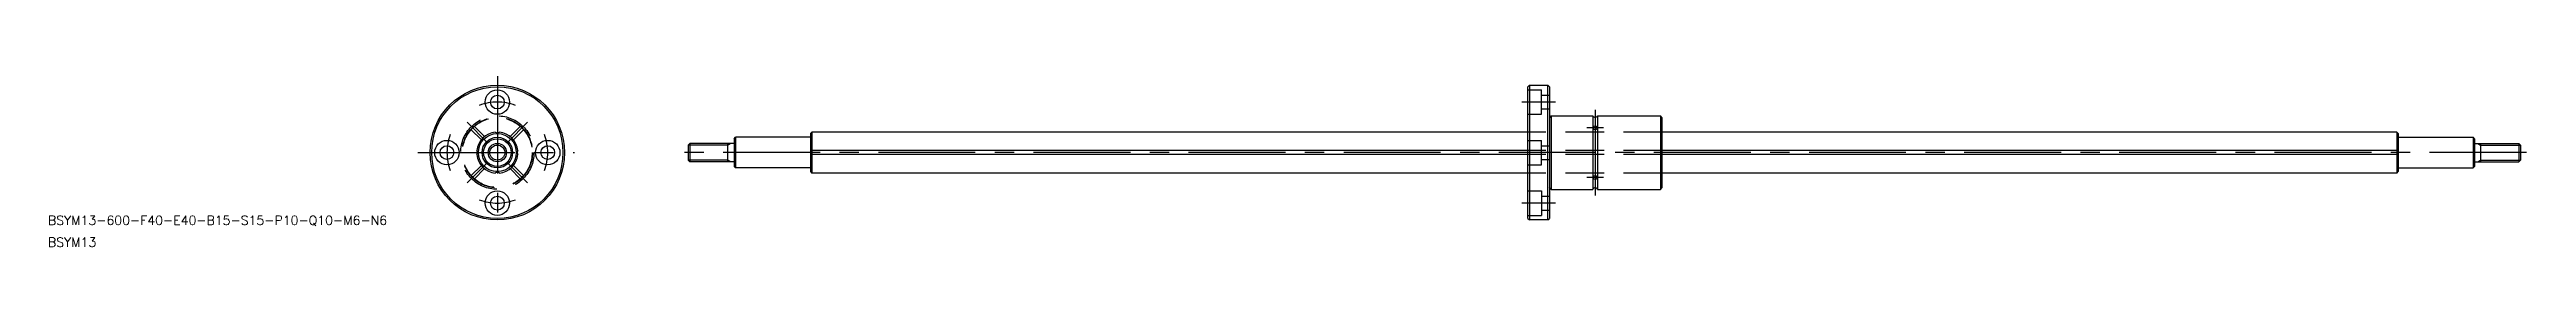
# Model space of a CAD drawing. Extents: x -147 to 665, y -31 to 25.
import ezdxf

# ---------------------------------------------------------------- set-up
doc = ezdxf.new("R2010")
doc.units = 0
doc.linetypes.add('CENTER', pattern=[50.8, 31.75, -6.35, 6.35, -6.35])
doc.linetypes.add('DASHED', pattern=[19.05, 12.7, -6.35])
doc.layers.get('0').update_dxf_attribs({"linetype": 'CONTINUOUS'})
doc.layers.add('CENTER', color=1, linetype='CENTER')
doc.styles.get("Standard").update_dxf_attribs({"font": 'txt.shx', "height": 3, "bigfont": 'bigfont.shx'})

# ---------------------------------------------------------------- blocks, each defined once
blk = doc.blocks.new('*U4')
at = {"color": 7, "linetype": 'CONTINUOUS'}
blk.add_text('BSYM13-600-F40-E40-B15-S15-P10-Q10-M6-N6', height=3, dxfattribs=at).set_placement((-147.17, -23.6))
blk = doc.blocks.new('*U5')
at = {"color": 7, "linetype": 'CONTINUOUS'}
blk.add_text('BSYM13', height=3, dxfattribs=at).set_placement((-147.17, -30.76))

msp = doc.modelspace()

# ---------------------------------------------------------------- linework, layer by layer
at = {"color": 7, "linetype": 'CONTINUOUS'}
for p, q in [((338.03, 22), (337.53, 21.5)), ((337.53, -21.5), (337.53, 21.5)), ((338.03, 22), (338.03, -22)), ((338.03, 22), (344.03, 22)), ((344.03, -22), (344.03, 22)), ((344.03, 22), (344.53, 21.5)), ((344.53, 21.5), (344.53, -21.5)), ((345.13, 12), (344.53, 11.4)), ((345.13, 12), (345.13, -12)), ((345.13, 12), (358.73, 12)), ((358.73, 12), (358.73, -12)), ((360.33, 12), (360.33, -12)), ((360.33, 12), (380.93, 12)), ((380.93, 12), (380.93, -12)), ((381.53, 11.4), (380.93, 12)), ((381.53, -11.4), (381.53, 11.4)), ((62.53, 2.46), (63.07, 3)), ((62.53, 2.46), (62.53, -2.46)), ((77.53, 3), (63.07, 3)), ((63.07, 3), (63.07, -3)), ((75.53, -3), (75.53, 3)), ((77.53, 4.5), (78.03, 5)), ((77.53, 4.5), (77.53, -4.5)), ((78.03, 5), (78.03, -5)), ((102.53, 5), (78.03, 5)), ((102.53, 6.2), (103, 6.67)), ((102.53, 6.2), (102.53, -6.2)), ((337.53, 6.67), (103, 6.67)), ((103.03, 6.67), (103.03, -6.67)), ((337.53, 0.66), (103.03, 0.66)), ((622.06, 6.67), (381.53, 6.67)), ((622.03, 0.66), (381.53, 0.66)), ((622.03, 6.67), (622.03, -6.67)), ((622.06, 6.67), (622.53, 6.2)), ((622.53, 6.2), (622.53, -6.2)), ((622.53, 5), (647.03, 5)), ((647.03, 5), (647.03, -5)), ((647.53, 4.5), (647.03, 5)), ((647.53, 4.5), (647.53, -4.5)), ((647.53, 3), (661.99, 3)), ((649.53, 3), (649.53, -3)), ((661.99, 3), (661.99, -3)), ((662.53, 2.46), (661.99, 3)), ((662.53, 2.46), (662.53, -2.46)), ((62.53, -2.46), (63.07, -3)), ((77.53, -3), (63.07, -3)), ((77.53, -4.5), (78.03, -5)), ((102.53, -5), (78.03, -5)), ((102.53, -6.2), (103, -6.67)), ((337.53, -6.67), (103, -6.67)), ((337.53, -0.66), (103.03, -0.66)), ((622.03, -0.66), (381.53, -0.66)), ((622.06, -6.67), (381.53, -6.67)), ((622.06, -6.67), (622.53, -6.2)), ((622.53, -5), (647.03, -5)), ((647.53, -4.5), (647.03, -5)), ((647.53, -3), (661.99, -3)), ((662.53, -2.46), (661.99, -3)), ((345.13, -12), (344.53, -11.4)), ((345.13, -12), (358.73, -12)), ((360.33, -12), (380.93, -12)), ((380.93, -12), (381.53, -11.4)), ((337.53, -21.5), (338.03, -22)), ((344.03, -22), (338.03, -22)), ((344.03, -22), (344.53, -21.5))]:
    msp.add_line(p, q, dxfattribs=at)
at = {"color": 3, "linetype": 'DASHED'}
for p, q in [((337.53, 20.5), (341.93, 20.5)), ((341.93, 12.5), (341.93, 20.5)), ((341.93, 18.75), (344.53, 18.75)), ((-4.18, 5.24), (-7.58, 8.64)), ((7.58, 8.64), (4.18, 5.24)), ((337.53, 12.5), (341.93, 12.5)), ((341.93, 14.25), (344.53, 14.25)), ((-5.24, 4.18), (-8.64, 7.58)), ((8.64, 7.58), (5.24, 4.18)), ((381.53, 6.67), (337.53, 6.67)), ((337.53, 4), (341.93, 4)), ((381.53, 0.66), (337.53, 0.66)), ((341.93, -4), (341.93, 4)), ((341.93, 2.25), (344.53, 2.25)), ((-5.24, -4.18), (-8.64, -7.58)), ((-4.18, -5.24), (-7.58, -8.64)), ((7.58, -8.64), (4.18, -5.24)), ((8.64, -7.58), (5.24, -4.18)), ((381.53, -0.66), (337.53, -0.66)), ((337.53, -4), (341.93, -4)), ((381.53, -6.67), (337.53, -6.67)), ((341.93, -2.25), (344.53, -2.25)), ((337.53, -12.5), (341.93, -12.5)), ((341.93, -12.5), (341.93, -20.5)), ((341.93, -14.25), (344.53, -14.25)), ((337.53, -20.5), (341.93, -20.5)), ((341.93, -18.75), (344.53, -18.75))]:
    msp.add_line(p, q, dxfattribs=at)
at = {"color": 3, "linetype": 'CONTINUOUS'}
for p, q in [((75.53, 2.46), (62.53, 2.46)), ((76.47, 3), (75.53, 2.46)), ((648.59, 3), (649.53, 2.46)), ((649.53, 2.46), (662.53, 2.46)), ((75.53, -2.46), (62.53, -2.46)), ((76.47, -3), (75.53, -2.46)), ((648.59, -3), (649.53, -2.46)), ((649.53, -2.46), (662.53, -2.46))]:
    msp.add_line(p, q, dxfattribs=at)
at = {"color": 7, "linetype": 'CONTINUOUS'}
for centre, radius in [((0, 0), 22), ((0, 0), 21.5), ((0, 16.5), 4), ((0, 16.5), 2.25), ((-16.5, 0), 4), ((-16.5, 0), 2.25), ((0, 0), 6.2), ((0, 0), 5), ((0, 0), 4.5), ((0, 0), 3), ((16.5, 0), 4), ((16.5, 0), 2.25), ((0, -16.5), 4), ((0, -16.5), 2.25)]:
    msp.add_circle(centre, radius, dxfattribs=at)
at = {"color": 3, "linetype": 'DASHED'}
for radius in [12, 11.5, 11.4]:
    msp.add_circle((0, 0), radius, dxfattribs=at)
at = {"color": 3, "linetype": 'CONTINUOUS'}
msp.add_circle((0, 0), 2.46, dxfattribs=at)
at = {"color": 7, "linetype": 'CONTINUOUS'}
for centre, radius, start, end in [((359.53, 12.39), 0.89, 205.98923, 334.01077), ((359.27, 8.11), 0.49, 114.12209, 177.08548), ((359.36, 8.18), 0.583, 184.73215, 240.93282), ((359.53, 7.43), 1.21, 67.68369, 112.31631), ((359.7, 8.18), 0.583, 299.06718, 355.26785), ((359.79, 8.11), 0.49, 2.91452, 65.87791), ((0, 0), 6.7, 95.66302, 174.33698), ((-7.89, 0), 1.39, 331.59897, 28.40103), ((0, 7.89), 1.39, 241.59897, 298.40103), ((0, 0), 6.7, 5.66302, 84.33698), ((7.89, 0), 1.39, 151.59897, 208.40103), ((359.53, 8.81), 1.23, 248.44783, 291.55217), ((0, 0), 6.7, 185.66302, 264.33698), ((0, -7.89), 1.39, 61.59897, 118.40103), ((0, 0), 6.7, 275.66302, 354.33698), ((359.36, -8.18), 0.583, 119.06718, 175.26785), ((359.53, -8.81), 1.23, 68.44783, 111.55217), ((359.7, -8.18), 0.583, 4.73215, 60.93282), ((359.53, -12.39), 0.89, 25.98923, 154.01077), ((359.27, -8.11), 0.49, 182.91452, 245.87791), ((359.53, -7.43), 1.21, 247.68369, 292.31631), ((359.79, -8.11), 0.49, 294.12209, 357.08548)]:
    msp.add_arc(centre, radius, start, end, dxfattribs=at)
at = {"layer": 'CENTER', "color": 1, "linetype": 'CENTER'}
for p, q in [((0, 24.94), (0, -24.71)), ((346.53, 16.5), (335.53, 16.5)), ((362.28, 8.13), (356.78, 8.13)), ((359.53, 14), (359.53, -14)), ((-26.01, 0), (25.3, 0)), ((664.53, 0), (60.53, 0)), ((362.28, -8.13), (356.78, -8.13)), ((346.53, -16.5), (335.53, -16.5))]:
    msp.add_line(p, q, dxfattribs=at)
at = {"layer": 'CENTER', "color": 1, "linetype": 'CONTINUOUS'}
for p, q in [((-3.32, 3.32), (-9.9, 9.9)), ((9.9, 9.9), (3.32, 3.32)), ((-3.32, -3.32), (-9.9, -9.9)), ((9.9, -9.9), (3.32, -3.32))]:
    msp.add_line(p, q, dxfattribs=at)
at = {"layer": 'CENTER', "color": 1, "linetype": 'CENTER'}
for start, end in [(69.04864, 110.95136), (159.04864, 200.95136), (339.04864, 20.95136), (249.04864, 290.95136)]:
    msp.add_arc((0, 0), 16.5, start, end, dxfattribs=at)

# ---------------------------------------------------------------- block references
at = {"color": 7, "linetype": 'CONTINUOUS'}
for name in ['*U4', '*U5']:
    msp.add_blockref(name, (0, 0), dxfattribs=at)

doc.saveas('drawing.dxf')
